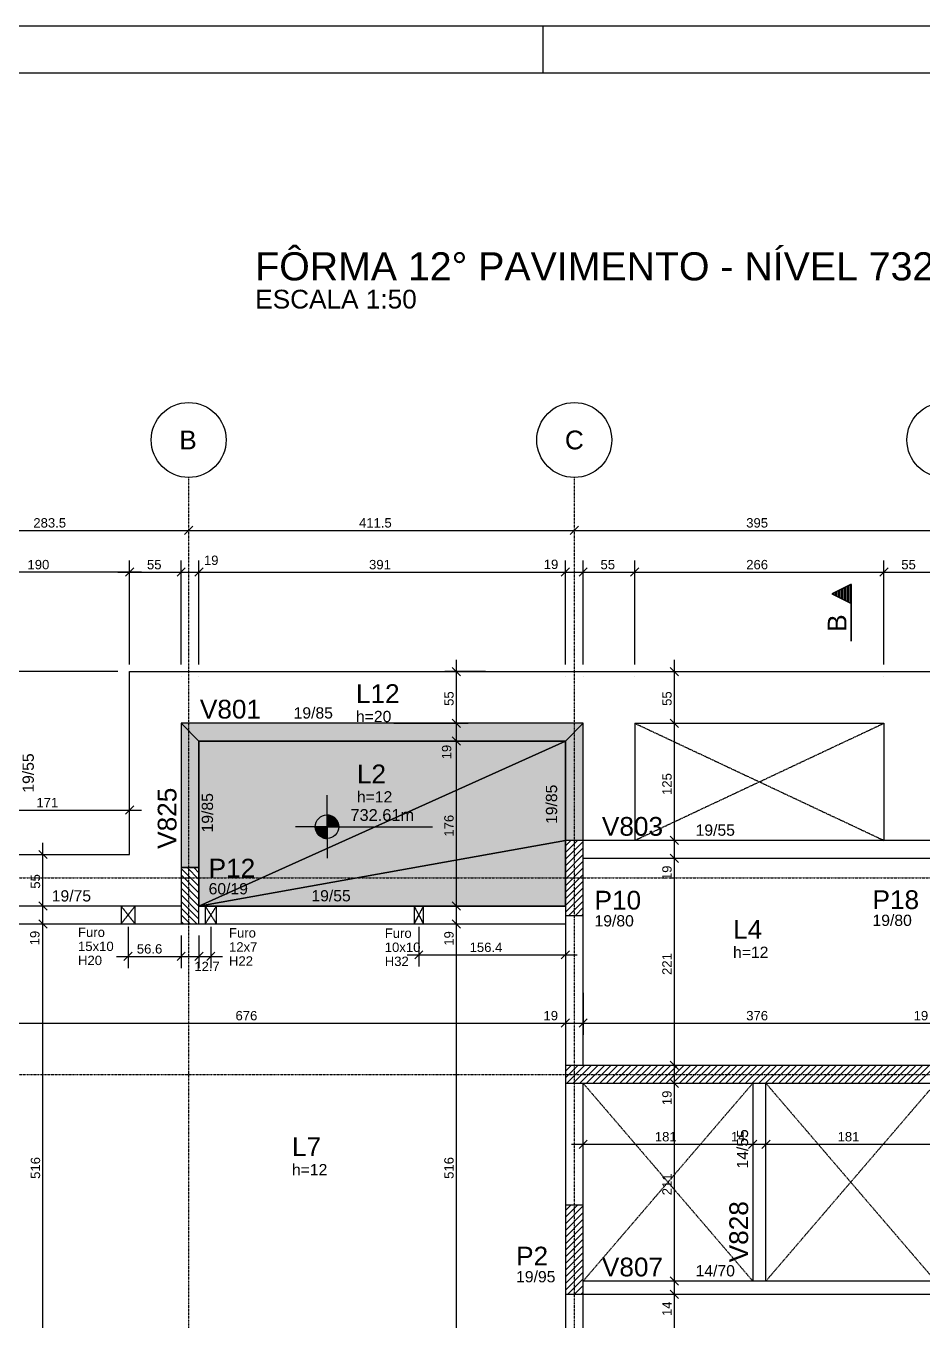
# Model space of a CAD drawing. Extents: x 37185 to 43130, y -8131 to -3926.
# Drawn here: x 38280 to 39238, y -5308 to -3926 of the extents above; entities that cross this region are included whole.
import ezdxf

# ---------------------------------------------------------------- set-up
doc = ezdxf.new("R2010")
doc.units = 0
doc.header["$MEASUREMENT"] = 0
doc.linetypes.add('ESTILO_TQS_0001', pattern=[1, 0.7, -0.3])
doc.linetypes.add('ESTILO_TQS_0004', pattern=[1.12, 0.5, -0.2, 0.01, -0.2, 0.01, -0.2])
for name, color, linetype in [('32', 7, 'CONTINUOUS'), ('35', 7, 'CONTINUOUS'), ('37', 4, 'CONTINUOUS'), ('39', 74, 'CONTINUOUS'), ('42', 3, 'CONTINUOUS'), ('43', 3, 'CONTINUOUS'), ('44', 3, 'CONTINUOUS'), ('45', 2, 'CONTINUOUS'), ('46', 2, 'CONTINUOUS'), ('47', 2, 'CONTINUOUS'), ('50', 5, 'CONTINUOUS'), ('51', 5, 'CONTINUOUS'), ('53', 242, 'CONTINUOUS'), ('54', 242, 'CONTINUOUS'), ('55', 12, 'CONTINUOUS'), ('56', 51, 'CONTINUOUS'), ('57', 131, 'CONTINUOUS'), ('70', 160, 'CONTINUOUS'), ('75', 9, 'CONTINUOUS'), ('79', 12, 'CONTINUOUS'), ('80', 6, 'CONTINUOUS'), ('81', 2, 'CONTINUOUS'), ('82', 252, 'CONTINUOUS'), ('95', 7, 'CONTINUOUS')]:
    doc.layers.add(name, color=color, linetype=linetype)
doc.styles.add('TQS_ARIAL', font='arial.ttf')

msp = doc.modelspace()

# ---------------------------------------------------------------- linework, layer by layer
at = {"layer": '37', "linetype": 'Continuous'}
for points in [[(38445.763, -4670.1), (38445.763, -4824.1)], [(38874.763, -4670.1), (38445.763, -4670.1)], [(38874.763, -4795.1), (38874.763, -4670.1)], [(38464.763, -4824.1), (38464.763, -4689.1)], [(38464.763, -4689.1), (38855.763, -4689.1)], [(38855.763, -4689.1), (38855.763, -4795.1)], [(39250.763, -4795.1), (38874.763, -4795.1)], [(38874.763, -4814.1), (39250.763, -4814.1)], [(38445.763, -4865.1), (38219.763, -4865.1)], [(38855.763, -4865.1), (38464.763, -4865.1)], [(38855.763, -4875.1), (38855.763, -4884.1)], [(38874.763, -5035.1), (38874.763, -4875.1)], [(38210.263, -4884.1), (38445.763, -4884.1)], [(38464.763, -4884.1), (38855.763, -4884.1)], [(38855.763, -4884.1), (38855.763, -5035.1)], [(38855.763, -5054.1), (38855.763, -5184.1)], [(38874.763, -5184.1), (38874.763, -5054.1)], [(39055.763, -5054.1), (39055.763, -5265.1)], [(39069.763, -5265.1), (39069.763, -5054.1)], [(39055.763, -5265.1), (38874.763, -5265.1)], [(39069.763, -5265.1), (39055.763, -5265.1)], [(39250.763, -5265.1), (39069.763, -5265.1)], [(38855.763, -5279.1), (38855.763, -5400.101)], [(38874.763, -5409.601), (38874.763, -5279.1)], [(38874.763, -5279.1), (39062.763, -5279.1)], [(39062.763, -5279.1), (39250.763, -5279.1)]]:
    msp.add_lwpolyline(points, dxfattribs=at)
at = {"layer": '39', "linetype": 'Continuous'}
for p, q in [((38855.763, -4808.029), (38868.691, -4795.1)), ((38855.763, -4800.958), (38861.62, -4795.1)), ((38855.763, -4815.1), (38874.763, -4796.1)), ((38855.763, -4822.171), (38874.763, -4803.171)), ((38855.763, -4829.242), (38874.763, -4810.242)), ((38855.763, -4836.313), (38874.763, -4817.313)), ((38445.763, -4824.882), (38464.763, -4843.882)), ((38445.763, -4831.953), (38464.763, -4850.953)), ((38452.052, -4824.1), (38464.763, -4836.811)), ((38459.123, -4824.1), (38464.763, -4829.74)), ((38855.763, -4843.384), (38874.763, -4824.384)), ((38855.763, -4850.455), (38874.763, -4831.455)), ((38445.763, -4839.024), (38464.763, -4858.024)), ((38445.763, -4846.095), (38464.763, -4865.095)), ((38855.763, -4857.526), (38874.763, -4838.526)), ((38855.763, -4864.597), (38874.763, -4845.597)), ((38445.763, -4853.166), (38464.763, -4872.166)), ((38445.763, -4860.237), (38464.763, -4879.237)), ((38855.763, -4871.668), (38874.763, -4852.668)), ((38859.402, -4875.1), (38874.763, -4859.739)), ((38445.763, -4867.308), (38462.555, -4884.1)), ((38445.763, -4874.379), (38455.484, -4884.1)), ((38866.473, -4875.1), (38874.763, -4866.81)), ((38873.544, -4875.1), (38874.763, -4873.882)), ((38445.763, -4881.451), (38448.413, -4884.1)), ((38855.763, -5048.445), (38869.108, -5035.1)), ((38855.763, -5041.374), (38862.037, -5035.1)), ((38857.179, -5054.1), (38876.179, -5035.1)), ((38864.25, -5054.1), (38883.25, -5035.1)), ((38871.321, -5054.1), (38890.321, -5035.1)), ((38878.392, -5054.1), (38897.392, -5035.1)), ((38885.463, -5054.1), (38904.463, -5035.1)), ((38892.534, -5054.1), (38911.534, -5035.1)), ((38899.605, -5054.1), (38918.605, -5035.1)), ((38906.676, -5054.1), (38925.676, -5035.1)), ((38913.747, -5054.1), (38932.747, -5035.1)), ((38920.818, -5054.1), (38939.818, -5035.1)), ((38927.889, -5054.1), (38946.889, -5035.1)), ((38934.961, -5054.1), (38953.961, -5035.1)), ((38942.032, -5054.1), (38961.032, -5035.1)), ((38949.103, -5054.1), (38968.103, -5035.1)), ((38956.174, -5054.1), (38975.174, -5035.1)), ((38963.245, -5054.1), (38982.245, -5035.1)), ((38970.316, -5054.1), (38989.316, -5035.1)), ((38977.387, -5054.1), (38996.387, -5035.1)), ((38984.458, -5054.1), (39003.458, -5035.1)), ((38991.529, -5054.1), (39010.529, -5035.1)), ((38998.6, -5054.1), (39017.6, -5035.1)), ((39005.671, -5054.1), (39024.671, -5035.1)), ((39012.742, -5054.1), (39031.742, -5035.1)), ((39019.813, -5054.1), (39038.813, -5035.1)), ((39026.884, -5054.1), (39045.884, -5035.1)), ((39033.955, -5054.1), (39052.955, -5035.1)), ((39041.027, -5054.1), (39060.027, -5035.1)), ((39048.098, -5054.1), (39067.098, -5035.1)), ((39055.169, -5054.1), (39074.169, -5035.1)), ((39062.24, -5054.1), (39081.24, -5035.1)), ((39069.311, -5054.1), (39088.311, -5035.1)), ((39076.382, -5054.1), (39095.382, -5035.1)), ((39083.453, -5054.1), (39102.453, -5035.1)), ((39090.524, -5054.1), (39109.524, -5035.1)), ((39097.595, -5054.1), (39116.595, -5035.1)), ((39104.666, -5054.1), (39123.666, -5035.1)), ((39111.737, -5054.1), (39130.737, -5035.1)), ((39118.808, -5054.1), (39137.808, -5035.1)), ((39125.879, -5054.1), (39144.879, -5035.1)), ((39132.95, -5054.1), (39151.95, -5035.1)), ((39140.021, -5054.1), (39159.021, -5035.1)), ((39147.093, -5054.1), (39166.093, -5035.1)), ((39154.164, -5054.1), (39173.164, -5035.1)), ((39161.235, -5054.1), (39180.235, -5035.1)), ((39168.306, -5054.1), (39187.306, -5035.1)), ((39175.377, -5054.1), (39194.377, -5035.1)), ((39182.448, -5054.1), (39201.448, -5035.1)), ((39189.519, -5054.1), (39208.519, -5035.1)), ((39196.59, -5054.1), (39215.59, -5035.1)), ((39203.661, -5054.1), (39222.661, -5035.1)), ((39210.732, -5054.1), (39229.732, -5035.1)), ((39217.803, -5054.1), (39236.803, -5035.1)), ((39224.874, -5054.1), (39243.874, -5035.1)), ((39231.945, -5054.1), (39250.945, -5035.1)), ((38855.763, -5196.937), (38868.6, -5184.1)), ((38855.763, -5189.866), (38861.529, -5184.1)), ((38855.763, -5204.009), (38874.763, -5185.009)), ((38855.763, -5211.08), (38874.763, -5192.08)), ((38855.763, -5218.151), (38874.763, -5199.151)), ((38855.763, -5225.222), (38874.763, -5206.222)), ((38855.763, -5232.293), (38874.763, -5213.293)), ((38855.763, -5239.364), (38874.763, -5220.364)), ((38855.763, -5246.435), (38874.763, -5227.435)), ((38855.763, -5253.506), (38874.763, -5234.506)), ((38855.763, -5260.577), (38874.763, -5241.577)), ((38855.763, -5267.648), (38874.763, -5248.648)), ((38855.763, -5274.719), (38874.763, -5255.719)), ((38858.453, -5279.1), (38874.763, -5262.79)), ((38865.524, -5279.1), (38874.763, -5269.861)), ((38872.595, -5279.1), (38874.763, -5276.932))]:
    msp.add_line(p, q, dxfattribs=at)
for points in [[(38855.763, -4875.1), (38874.763, -4875.1), (38874.763, -4795.1), (38855.763, -4795.1), (38855.763, -4875.1)], [(38464.763, -4884.1), (38464.763, -4824.1), (38445.763, -4824.1), (38445.763, -4884.1), (38464.763, -4884.1)], [(39269.763, -5035.1), (38855.763, -5035.1), (38855.763, -5054.1), (39269.763, -5054.1), (39269.763, -5035.1)], [(38855.763, -5279.1), (38874.763, -5279.1), (38874.763, -5184.1), (38855.763, -5184.1), (38855.763, -5279.1)]]:
    msp.add_lwpolyline(points, dxfattribs=at)
at = {"layer": '50', "linetype": 'Continuous'}
for centre in [(38453.763, -4367.98), (38865.263, -4367.98), (39260.263, -4367.98)]:
    msp.add_circle(centre, 40, dxfattribs=at)
at = {"layer": '53', "linetype": 'ESTILO_TQS_0001'}
for points in [[(38389.13, -4874.6), (38381.63, -4884.1), (38396.63, -4884.1), (38389.13, -4874.6), (38396.63, -4884.1), (38396.63, -4865.1), (38389.13, -4874.6), (38396.63, -4865.1), (38381.63, -4865.1), (38389.13, -4874.6), (38381.63, -4865.1), (38381.63, -4884.1), (38389.13, -4874.6)], [(38477.429, -4874.6), (38471.429, -4884.1), (38483.429, -4884.1), (38477.429, -4874.6), (38483.429, -4884.1), (38483.429, -4865.1), (38477.429, -4874.6), (38483.429, -4865.1), (38471.429, -4865.1), (38477.429, -4874.6), (38471.429, -4865.1), (38471.429, -4884.1), (38477.429, -4874.6)], [(38699.393, -4874.6), (38694.393, -4884.1), (38704.393, -4884.1), (38699.393, -4874.6), (38704.393, -4884.1), (38704.393, -4865.1), (38699.393, -4874.6), (38704.393, -4865.1), (38694.393, -4865.1), (38699.393, -4874.6), (38694.393, -4865.1), (38694.393, -4884.1), (38699.393, -4874.6)]]:
    msp.add_lwpolyline(points, dxfattribs=at)
at = {"layer": '55', "linetype": 'Continuous'}
for p, q in [((38601.419, -4780.477), (38601.419, -4746.919)), ((38601.419, -4767.977), (38601.419, -4792.977)), ((38601.419, -4768.585), (38605.252, -4768.585)), ((38601.419, -4769.378), (38607.154, -4769.378)), ((38601.419, -4770.17), (38608.485, -4770.17)), ((38601.419, -4770.963), (38609.527, -4770.963)), ((38601.419, -4771.756), (38610.368, -4771.756)), ((38601.419, -4772.549), (38611.074, -4772.549)), ((38601.419, -4773.342), (38611.683, -4773.342)), ((38601.419, -4774.135), (38612.191, -4774.135)), ((38601.419, -4774.928), (38612.62, -4774.928)), ((38601.419, -4775.72), (38612.979, -4775.72)), ((38601.419, -4776.513), (38613.274, -4776.513)), ((38601.419, -4777.306), (38613.51, -4777.306)), ((38601.419, -4778.099), (38613.691, -4778.099)), ((38601.419, -4778.892), (38613.818, -4778.892)), ((38601.419, -4779.685), (38613.894, -4779.685)), ((38601.419, -4780.477), (38567.861, -4780.477)), ((38588.919, -4780.477), (38613.919, -4780.477)), ((38601.419, -4781.27), (38588.919, -4781.27)), ((38601.419, -4782.063), (38589.02, -4782.063)), ((38601.419, -4782.856), (38589.148, -4782.856)), ((38601.419, -4783.649), (38589.328, -4783.649)), ((38601.419, -4784.442), (38589.565, -4784.442)), ((38601.419, -4785.234), (38589.86, -4785.234)), ((38601.419, -4786.027), (38590.219, -4786.027)), ((38601.419, -4786.82), (38590.648, -4786.82)), ((38601.419, -4787.613), (38591.156, -4787.613)), ((38601.419, -4788.406), (38591.756, -4788.406)), ((38601.419, -4789.199), (38592.464, -4789.199)), ((38601.419, -4789.992), (38593.312, -4789.992)), ((38601.419, -4790.784), (38594.347, -4790.784)), ((38601.419, -4791.577), (38595.671, -4791.577)), ((38601.419, -4792.37), (38597.57, -4792.37)), ((38601.419, -4780.477), (38713.919, -4780.477)), ((38601.419, -4780.477), (38601.419, -4814.036))]:
    msp.add_line(p, q, dxfattribs=at)
msp.add_circle((38601.419, -4780.477), 12.5, dxfattribs=at)
at = {"layer": '56', "linetype": 'Continuous'}
for points in [[(38464.763, -4689.1), (38445.763, -4670.1), (38445.763, -4824), (38464.763, -4824), (38464.763, -4689.1)], [(38464.763, -4689.1), (38855.763, -4689.1), (38874.763, -4670.1), (38445.763, -4670.1), (38464.763, -4689.1)], [(38874.763, -4670.1), (38855.763, -4689.1), (38855.763, -4795), (38874.763, -4795), (38874.763, -4670.1)]]:
    msp.add_lwpolyline(points, dxfattribs=at)
for points in [[(38464.763, -4689.1), (38445.763, -4670.1), (38445.763, -4824)], [(38464.763, -4689.1), (38874.763, -4670.1), (38445.763, -4670.1)], [(38464.763, -4689.1), (38445.763, -4670.1), (38464.763, -4689.1)], [(38464.763, -4689.1), (38855.763, -4689.1), (38874.763, -4670.1)], [(38874.763, -4670.1), (38855.763, -4689.1), (38855.763, -4795)], [(38874.763, -4670.1), (38855.763, -4795), (38874.763, -4795)], [(38874.763, -4670.1), (38874.763, -4795), (38874.763, -4670.1)], [(38464.763, -4689.1), (38445.763, -4824), (38464.763, -4824)], [(38464.763, -4689.1), (38464.763, -4824), (38464.763, -4689.1)]]:
    msp.add_solid(points, dxfattribs=at)
at = {"layer": '57', "linetype": 'Continuous'}
for points in [[(38464.763, -4865.1), (38855.763, -4795.1), (38855.763, -4689.1), (38464.763, -4865.1)], [(38464.763, -4865.1), (38855.763, -4689.1), (38464.763, -4689.1), (38464.763, -4865.1)], [(38464.763, -4865.1), (38464.763, -4689.1), (38464.763, -4824.1), (38464.763, -4865.1)], [(38464.763, -4865.1), (38855.763, -4865.1), (38855.763, -4795.1), (38464.763, -4865.1)], [(38464.763, -4865.1), (38464.763, -4824.1), (38464.763, -4865.1)]]:
    msp.add_lwpolyline(points, dxfattribs=at)
for points in [[(38464.763, -4865.1), (38855.763, -4795.1), (38855.763, -4689.1)], [(38464.763, -4865.1), (38855.763, -4689.1), (38464.763, -4865.1)], [(38464.763, -4865.1), (38855.763, -4689.1), (38464.763, -4689.1)], [(38464.763, -4865.1), (38464.763, -4689.1), (38464.763, -4865.1)], [(38464.763, -4865.1), (38464.763, -4689.1), (38464.763, -4824.1)], [(38464.763, -4865.1), (38855.763, -4865.1), (38855.763, -4795.1)], [(38464.763, -4865.1), (38855.763, -4795.1), (38464.763, -4865.1)], [(38464.763, -4865.1), (38464.763, -4824.1), (38464.763, -4865.1)]]:
    msp.add_solid(points, dxfattribs=at)
at = {"layer": '70', "linetype": 'ESTILO_TQS_0004'}
for p, q in [((38453.763, -4407.98), (38453.763, -6341.477)), ((38865.263, -4407.98), (38865.263, -6341.477)), ((37864.905, -4835.1), (40200.085, -4835.1)), ((37864.905, -5044.6), (40200.085, -5044.6))]:
    msp.add_line(p, q, dxfattribs=at)
at = {"layer": '75', "linetype": 'Continuous'}
for p, q in [((38449.344, -4468.796), (38458.182, -4459.958)), ((38449.344, -4468.796), (38458.182, -4459.958)), ((38860.844, -4468.796), (38869.682, -4459.958)), ((38860.844, -4468.796), (38869.682, -4459.958)), ((38157.763, -4464.377), (38466.263, -4464.377)), ((38441.263, -4464.377), (38877.763, -4464.377)), ((38453.763, -4464.377), (38453.763, -4464.377)), ((38453.763, -4464.377), (38453.763, -4464.377)), ((38852.763, -4464.377), (39272.763, -4464.377)), ((38865.263, -4464.377), (38865.263, -4464.377)), ((38865.263, -4464.377), (38865.263, -4464.377)), ((38390.763, -4607.6), (38390.763, -4496.415)), ((38390.763, -4602.6), (38390.763, -4496.415)), ((38445.763, -4607.6), (38445.763, -4496.415)), ((38445.763, -4607.6), (38445.763, -4496.415)), ((38464.763, -4607.6), (38464.763, -4496.415)), ((38464.763, -4607.6), (38464.763, -4496.415)), ((38855.763, -4607.6), (38855.763, -4496.415)), ((38855.763, -4607.6), (38855.763, -4496.415)), ((38874.763, -4607.6), (38874.763, -4496.415)), ((38874.763, -4607.6), (38874.763, -4496.415)), ((38929.763, -4607.6), (38929.763, -4496.415)), ((38929.763, -4607.6), (38929.763, -4496.415)), ((39195.763, -4607.6), (39195.763, -4496.415)), ((39195.763, -4607.6), (39195.763, -4496.415)), ((38403.263, -4508.915), (38188.263, -4508.915)), ((38378.263, -4508.915), (38458.263, -4508.915)), ((38386.344, -4513.334), (38395.182, -4504.495)), ((38395.182, -4504.495), (38386.344, -4513.334)), ((38433.263, -4508.915), (38477.263, -4508.915)), ((38441.344, -4513.334), (38450.182, -4504.495)), ((38441.344, -4513.334), (38450.182, -4504.495)), ((38452.263, -4508.915), (38868.263, -4508.915)), ((38460.344, -4513.334), (38469.182, -4504.495)), ((38460.344, -4513.334), (38469.182, -4504.495)), ((38843.263, -4508.915), (38887.263, -4508.915)), ((38851.344, -4513.334), (38860.182, -4504.495)), ((38851.344, -4513.334), (38860.182, -4504.495)), ((38862.263, -4508.915), (38942.263, -4508.915)), ((38870.344, -4513.334), (38879.182, -4504.495)), ((38870.344, -4513.334), (38879.182, -4504.495)), ((38917.263, -4508.915), (39208.263, -4508.915)), ((38925.344, -4513.334), (38934.182, -4504.495)), ((38925.344, -4513.334), (38934.182, -4504.495)), ((39183.263, -4508.915), (39263.263, -4508.915)), ((39191.344, -4513.334), (39200.182, -4504.495)), ((39191.344, -4513.334), (39200.182, -4504.495)), ((39160.778, -4521.83), (39140.036, -4532.201)), ((39160.691, -4521.971), (39140.231, -4532.201)), ((39143.227, -4530.703), (39143.227, -4533.698)), ((39144.823, -4529.905), (39144.823, -4534.496)), ((39146.418, -4529.107), (39146.418, -4535.294)), ((39148.014, -4528.309), (39148.014, -4536.092)), ((39149.619, -4527.507), (39149.609, -4536.89)), ((39151.205, -4526.714), (39151.205, -4537.687)), ((39152.8, -4525.916), (39152.8, -4538.485)), ((39154.396, -4525.118), (39154.396, -4539.283)), ((39155.991, -4524.321), (39155.991, -4540.081)), ((39157.587, -4523.523), (39157.587, -4540.878)), ((39159.182, -4522.725), (39159.182, -4541.676)), ((39160.691, -4521.971), (39160.691, -4582.628)), ((39160.778, -4582.628), (39160.778, -4521.83)), ((39140.036, -4532.201), (39160.691, -4542.528)), ((39140.231, -4532.201), (39160.691, -4542.43)), ((39141.632, -4531.5), (39141.632, -4532.901)), ((38743.92, -4619.52), (38735.081, -4610.681)), ((38739.5, -4682.6), (38739.5, -4602.6)), ((38976.585, -4619.52), (38967.746, -4610.681)), ((38972.166, -4682.6), (38972.166, -4602.6)), ((38378.263, -4615.1), (37885.373, -4615.1)), ((38378.263, -4615.1), (37957.776, -4615.1)), ((38390.763, -4615.1), (38390.763, -4615.1)), ((38390.763, -4615.1), (38390.763, -4615.1)), ((38390.763, -4615.1), (38390.763, -4615.1)), ((38390.763, -4620.1), (38390.763, -4620.1)), ((38445.763, -4620.1), (38445.763, -4620.1)), ((38445.763, -4620.1), (38445.763, -4620.1)), ((38464.763, -4620.1), (38464.763, -4620.1)), ((38464.763, -4620.1), (38464.763, -4620.1)), ((38770.612, -4615.1), (38727, -4615.1)), ((38783.112, -4615.1), (38783.112, -4615.1)), ((38855.763, -4620.1), (38855.763, -4620.1)), ((38855.763, -4620.1), (38855.763, -4620.1)), ((38874.763, -4620.1), (38874.763, -4620.1)), ((38874.763, -4620.1), (38874.763, -4620.1)), ((38929.763, -4620.1), (38929.763, -4620.1)), ((38929.763, -4620.1), (38929.763, -4620.1)), ((38972.166, -4615.1), (38972.166, -4615.1)), ((39195.763, -4620.1), (39195.763, -4620.1)), ((39195.763, -4620.1), (39195.763, -4620.1)), ((38743.92, -4674.52), (38735.081, -4665.681)), ((38743.92, -4674.52), (38735.081, -4665.681)), ((38739.5, -4701.6), (38739.5, -4657.6)), ((38976.585, -4674.52), (38967.746, -4665.681)), ((38976.585, -4674.52), (38967.746, -4665.681)), ((38972.166, -4807.6), (38972.166, -4657.6)), ((38660.263, -4670.1), (38660.263, -4670.1)), ((38672.763, -4670.1), (38752, -4670.1)), ((38754.087, -4670.1), (38727, -4670.1)), ((38739.5, -4877.6), (38739.5, -4676.6)), ((38766.587, -4670.1), (38766.587, -4670.1)), ((38972.166, -4670.1), (38972.166, -4670.1)), ((38972.166, -4670.1), (38972.166, -4670.1)), ((38660.263, -4689.1), (38660.263, -4689.1)), ((38660.263, -4689.1), (38660.263, -4689.1)), ((38672.763, -4689.1), (38752, -4689.1)), ((38672.763, -4689.1), (38752, -4689.1)), ((38743.92, -4693.52), (38735.081, -4684.681)), ((38743.92, -4693.52), (38735.081, -4684.681)), ((38390.763, -4761.15), (38390.763, -4750.237)), ((38207.263, -4762.737), (38403.263, -4762.737)), ((38386.344, -4767.157), (38395.182, -4758.318)), ((38390.763, -4773.65), (38390.763, -4773.65)), ((38976.585, -4799.52), (38967.746, -4790.681)), ((38976.585, -4799.52), (38967.746, -4790.681)), ((38972.166, -4826.6), (38972.166, -4782.6)), ((38302.682, -4814.52), (38293.844, -4805.681)), ((38298.263, -4877.6), (38298.263, -4797.6)), ((38972.166, -4795.1), (38972.166, -4795.1)), ((38972.166, -4795.1), (38972.166, -4795.1)), ((38972.166, -5047.6), (38972.166, -4801.6)), ((38298.263, -4810.1), (38298.263, -4810.1)), ((38976.585, -4818.52), (38967.746, -4809.681)), ((38976.585, -4818.52), (38967.746, -4809.681)), ((38972.166, -4814.1), (38972.166, -4814.1)), ((38972.166, -4814.1), (38972.166, -4814.1)), ((38302.682, -4869.52), (38293.844, -4860.681)), ((38302.682, -4869.52), (38293.844, -4860.681)), ((38298.263, -4896.6), (38298.263, -4852.6)), ((38743.92, -4869.52), (38735.081, -4860.681)), ((38743.92, -4869.52), (38735.081, -4860.681)), ((38739.5, -4896.6), (38739.5, -4852.6)), ((38298.263, -4865.1), (38298.263, -4865.1)), ((38298.263, -4865.1), (38298.263, -4865.1)), ((38298.263, -5412.601), (38298.263, -4871.6)), ((38389.13, -4874.6), (38389.13, -4874.6)), ((38477.429, -4874.6), (38477.429, -4874.6)), ((38660.263, -4865.1), (38660.263, -4865.1)), ((38660.263, -4865.1), (38660.263, -4865.1)), ((38672.763, -4865.1), (38752, -4865.1)), ((38672.763, -4865.1), (38752, -4865.1)), ((38699.393, -4874.6), (38699.393, -4874.6)), ((38739.5, -5412.601), (38739.5, -4871.6)), ((38302.682, -4888.52), (38293.844, -4879.681)), ((38302.682, -4888.52), (38293.844, -4879.681)), ((38298.263, -4884.1), (38298.263, -4884.1)), ((38298.263, -4884.1), (38298.263, -4884.1)), ((38389.13, -4887.1), (38389.13, -4931.285)), ((38445.763, -4884.1), (38445.763, -4884.1)), ((38464.763, -4884.1), (38464.763, -4884.1)), ((38477.429, -4887.1), (38477.429, -4931.285)), ((38660.263, -4884.1), (38660.263, -4884.1)), ((38660.263, -4884.1), (38660.263, -4884.1)), ((38672.763, -4884.1), (38752, -4884.1)), ((38672.763, -4884.1), (38752, -4884.1)), ((38699.393, -4887.1), (38699.393, -4929.64)), ((38743.92, -4888.52), (38735.081, -4879.681)), ((38743.92, -4888.52), (38735.081, -4879.681)), ((38445.763, -4896.6), (38445.763, -4931.285)), ((38464.763, -4896.6), (38464.763, -4931.285)), ((38384.71, -4923.204), (38393.549, -4914.365)), ((38441.344, -4923.204), (38450.182, -4914.365)), ((38460.344, -4923.204), (38469.182, -4914.365)), ((38473.009, -4923.204), (38481.848, -4914.365)), ((38686.893, -4917.14), (38868.263, -4917.14)), ((38694.973, -4921.559), (38703.812, -4912.72)), ((38851.344, -4921.559), (38860.182, -4912.72)), ((38855.763, -4906.994), (38855.763, -4906.994)), ((38376.63, -4918.785), (38458.263, -4918.785)), ((38452.263, -4918.785), (38489.929, -4918.785)), ((38855.763, -4919.494), (38855.763, -4929.64)), ((38855.763, -4945.1), (38855.763, -4945.1)), ((38855.763, -4945.1), (38855.763, -4945.1)), ((38874.763, -4945.1), (38874.763, -4945.1)), ((38874.763, -4945.1), (38874.763, -4945.1)), ((38855.763, -4957.6), (38855.763, -5002.48)), ((38855.763, -4957.6), (38855.763, -5002.48)), ((38874.763, -4957.6), (38874.763, -5002.48)), ((38874.763, -4957.6), (38874.763, -5002.48)), ((38851.344, -4994.4), (38860.182, -4985.561)), ((38851.344, -4994.4), (38860.182, -4985.561)), ((38870.344, -4994.4), (38879.182, -4985.561)), ((38870.344, -4994.4), (38879.182, -4985.561)), ((38167.263, -4989.98), (38868.263, -4989.98)), ((38843.263, -4989.98), (38887.263, -4989.98)), ((38862.263, -4989.98), (39263.263, -4989.98)), ((38972.166, -5066.6), (38972.166, -5022.6)), ((38976.585, -5039.52), (38967.746, -5030.681)), ((38976.585, -5039.52), (38967.746, -5030.681)), ((38972.166, -5035.1), (38972.166, -5035.1)), ((38972.166, -5035.1), (38972.166, -5035.1)), ((38972.166, -5277.6), (38972.166, -5041.6)), ((38976.585, -5058.52), (38967.746, -5049.681)), ((38976.585, -5058.52), (38967.746, -5049.681)), ((38972.166, -5054.1), (38972.166, -5054.1)), ((38972.166, -5054.1), (38972.166, -5054.1)), ((38862.263, -5119.1), (39068.263, -5119.1)), ((38870.344, -5123.52), (38879.182, -5114.681)), ((38874.763, -5119.1), (38874.763, -5119.1)), ((39043.263, -5119.1), (39082.263, -5119.1)), ((39051.344, -5123.52), (39060.182, -5114.681)), ((39051.344, -5123.52), (39060.182, -5114.681)), ((39055.763, -5119.1), (39055.763, -5119.1)), ((39055.763, -5119.1), (39055.763, -5119.1)), ((39057.263, -5119.1), (39263.263, -5119.1)), ((39065.344, -5123.52), (39074.182, -5114.681)), ((39065.344, -5123.52), (39074.182, -5114.681)), ((39069.763, -5119.1), (39069.763, -5119.1)), ((39069.763, -5119.1), (39069.763, -5119.1)), ((38976.585, -5269.52), (38967.746, -5260.681)), ((38976.585, -5269.52), (38967.746, -5260.681)), ((38972.166, -5291.6), (38972.166, -5252.6)), ((38976.585, -5283.52), (38967.746, -5274.681)), ((38976.585, -5283.52), (38967.746, -5274.681)), ((38972.166, -5265.1), (38972.166, -5265.1)), ((38972.166, -5265.1), (38972.166, -5265.1)), ((38972.166, -5552.627), (38972.166, -5266.6)), ((38972.166, -5279.1), (38972.166, -5279.1)), ((38972.166, -5279.1), (38972.166, -5279.1))]:
    msp.add_line(p, q, dxfattribs=at)
at = {"layer": '79', "linetype": 'Continuous'}
for points in [[(39160.691, -4521.971), (39140.231, -4532.201), (39160.691, -4542.43), (39160.691, -4521.971)], [(38601.419, -4767.977), (38601.419, -4780.477), (38613.919, -4780.477), (38613.911, -4780.022), (38613.857, -4779.234), (38613.753, -4778.444), (38613.589, -4777.623), (38613.393, -4776.887), (38613.114, -4776.064), (38612.779, -4775.261), (38612.4, -4774.504), (38611.926, -4773.705), (38611.348, -4772.884), (38610.648, -4772.047), (38610.056, -4771.441), (38609.265, -4770.746), (38608.723, -4770.333), (38608.138, -4769.937), (38607.432, -4769.518), (38606.727, -4769.16), (38605.645, -4768.713), (38604.655, -4768.404), (38603.864, -4768.219), (38602.899, -4768.065), (38602.119, -4767.997), (38601.419, -4767.977)], [(38601.419, -4792.977), (38601.419, -4780.477), (38588.919, -4780.477), (38588.928, -4780.933), (38588.981, -4781.721), (38589.086, -4782.511), (38589.25, -4783.332), (38589.446, -4784.068), (38589.725, -4784.891), (38590.06, -4785.694), (38590.439, -4786.451), (38590.913, -4787.25), (38591.49, -4788.071), (38592.19, -4788.908), (38592.782, -4789.514), (38593.574, -4790.209), (38594.115, -4790.621), (38594.7, -4791.018), (38595.407, -4791.436), (38596.112, -4791.795), (38597.194, -4792.242), (38598.183, -4792.551), (38598.975, -4792.736), (38599.94, -4792.89), (38600.72, -4792.958), (38601.419, -4792.977)]]:
    msp.add_lwpolyline(points, dxfattribs=at)
at = {"layer": '80', "linetype": 'Continuous'}
for p, q in [((38390.763, -4810.1), (38390.763, -4615.1)), ((38390.763, -4615.1), (39734.763, -4615.1)), ((38929.763, -4670.1), (38929.763, -4795.1)), ((38929.763, -4670.1), (39195.763, -4670.1)), ((39195.763, -4670.1), (39195.763, -4795.1)), ((38219.763, -4810.1), (38390.763, -4810.1))]:
    msp.add_line(p, q, dxfattribs=at)
at = {"layer": '81', "linetype": 'ESTILO_TQS_0001'}
for p, q in [((38929.763, -4795.1), (39195.763, -4670.1)), ((38929.763, -4670.1), (39195.763, -4795.1)), ((38874.763, -5265.1), (39055.763, -5054.1)), ((38874.763, -5054.1), (39055.763, -5265.1)), ((39069.763, -5265.1), (39250.763, -5054.1)), ((39069.763, -5054.1), (39250.763, -5265.1))]:
    msp.add_line(p, q, dxfattribs=at)
at = {"layer": '82', "linetype": 'Continuous'}
for p, q in [((38865.263, -4835.1), (38865.263, -4835.1)), ((38455.263, -4854.1), (38455.263, -4854.1)), ((39062.763, -5044.6), (39062.763, -5044.6)), ((38865.263, -5231.6), (38865.263, -5231.6))]:
    msp.add_line(p, q, dxfattribs=at)
at = {"layer": '95', "linetype": 'Continuous'}
for p, q in [((37184.545, -3926.33), (43129.545, -3926.33)), ((38832.045, -3976.33), (38832.045, -3926.33)), ((37309.545, -3976.33), (43079.545, -3976.33))]:
    msp.add_line(p, q, dxfattribs=at)

# ---------------------------------------------------------------- texts
at = {"layer": '32', "linetype": 'Continuous', "style": 'TQS_ARIAL'}
msp.add_text('FÔRMA 12° PAVIMENTO - NÍVEL 732,71m', height=30, dxfattribs=at).set_placement((38524.809, -4197.763))
at = {"layer": '35', "linetype": 'Continuous', "style": 'TQS_ARIAL'}
msp.add_text('ESCALA 1:50', height=20, dxfattribs=at).set_placement((38524.809, -4227.763))
at = {"layer": '42', "linetype": 'Continuous', "style": 'TQS_ARIAL'}
for s, p in [('V801', (38465.763, -4665.1)), ('V803', (38894.763, -4790.1)), ('V807', (38894.763, -5260.1))]:
    msp.add_text(s, height=20, dxfattribs=at).set_placement(p)
for s, p in [('V825', (38440.763, -4804.1)), ('V828', (39050.763, -5245.1))]:
    msp.add_text(s, height=20, rotation=90, dxfattribs=at).set_placement(p)
at = {"layer": '43', "linetype": 'Continuous', "style": 'TQS_ARIAL'}
for s, p in [('P12', (38475.065, -4834.653)), ('P10', (38886.89, -4868.841)), ('P18', (39183.543, -4868.309)), ('P2', (38803.202, -5248.444))]:
    msp.add_text(s, height=20, dxfattribs=at).set_placement(p)
at = {"layer": '44', "linetype": 'Continuous', "style": 'TQS_ARIAL'}
for s, p in [('L12', (38632.283, -4648.486)), ('L2', (38633.321, -4734.189)), ('L4', (39034.711, -4899.982)), ('L7', (38563.994, -5131.864))]:
    msp.add_text(s, height=20, dxfattribs=at).set_placement(p)
at = {"layer": '45', "linetype": 'Continuous', "style": 'TQS_ARIAL'}
for s, p in [('19/85', (38565.763, -4665.1)), ('19/55', (38994.763, -4790.1)), ('19/75', (38307.659, -4860.242)), ('19/55', (38584.763, -4860.1)), ('14/70', (38994.763, -5260.1))]:
    msp.add_text(s, height=12, dxfattribs=at).set_placement(p)
for s, p in [('19/55', (38288.502, -4744.188)), ('19/85', (38846.982, -4777.562)), ('19/85', (38479.763, -4786.6)), ('14/55', (39050.763, -5145.1))]:
    msp.add_text(s, height=12, rotation=90, dxfattribs=at).set_placement(p)
at = {"layer": '46', "linetype": 'Continuous', "style": 'TQS_ARIAL'}
for s, p in [('60/19', (38475.065, -4852.653)), ('19/80', (38886.89, -4886.841)), ('19/80', (39183.543, -4886.309)), ('19/95', (38803.202, -5266.444))]:
    msp.add_text(s, height=12, dxfattribs=at).set_placement(p)
at = {"layer": '47', "linetype": 'Continuous', "style": 'TQS_ARIAL'}
for s, p in [('h=20', (38632.283, -4668.886)), ('h=12', (38633.321, -4754.589)), ('h=12', (39034.711, -4920.382)), ('h=12', (38563.994, -5152.264))]:
    msp.add_text(s, height=12, dxfattribs=at).set_placement(p)
at = {"layer": '51', "linetype": 'Continuous', "style": 'TQS_ARIAL'}
for s, p in [('B', (38443.763, -4377.98)), ('C', (38855.263, -4377.98))]:
    msp.add_text(s, height=20, dxfattribs=at).set_placement(p)
at = {"layer": '54', "linetype": 'Continuous', "style": 'TQS_ARIAL'}
for s, p in [('Furo', (38335.693, -4898.051)), ('Furo', (38496.812, -4898.68)), ('Furo', (38663.031, -4899.019)), ('15x10', (38335.693, -4913.051)), ('12x7', (38496.812, -4913.68)), ('10x10', (38663.031, -4914.019)), ('H20', (38335.693, -4928.051)), ('H22', (38496.812, -4928.68)), ('H32', (38663.031, -4929.019))]:
    msp.add_text(s, height=10, dxfattribs=at).set_placement(p)
at = {"layer": '55', "linetype": 'Continuous', "style": 'TQS_ARIAL'}
msp.add_text('732.61m', height=12.5, dxfattribs=at).set_placement((38626.419, -4774.227))
at = {"layer": '75', "linetype": 'Continuous', "style": 'TQS_ARIAL'}
for s, p in [('283.5', (38288.013, -4461.377)), ('411.5', (38635.513, -4461.377)), ('395', (39048.763, -4461.377)), ('190', (38281.763, -4505.915)), ('55', (38409.263, -4505.915)), ('19', (38470.039, -4501.266)), ('391', (38646.263, -4505.915)), ('19', (38832.684, -4505.614)), ('55', (38893.263, -4505.915)), ('266', (39048.763, -4505.915)), ('55', (39214.263, -4505.915)), ('171', (38291.263, -4759.737)), ('156.4', (38753.578, -4914.14)), ('56.6', (38398.446, -4915.785)), ('12.7', (38459.748, -4934.531)), ('676', (38503.763, -4986.98)), ('19', (38832.43, -4986.98)), ('376', (39048.763, -4986.98)), ('19', (39227.43, -4986.98)), ('181', (38951.263, -5116.1)), ('14', (39032.43, -5116.1)), ('181', (39146.263, -5116.1))]:
    msp.add_text(s, height=10, dxfattribs=at).set_placement(p)
for s, height, p in [('B', 20, (39155.778, -4572.628)), ('55', 10, (38736.5, -4651.6)), ('55', 10, (38969.166, -4651.6)), ('19', 10, (38734.005, -4708.687)), ('125', 10, (38969.166, -4746.6)), ('176', 10, (38736.5, -4791.1)), ('55', 10, (38295.263, -4846.6)), ('19', 10, (38969.166, -4837.434)), ('19', 10, (38294.583, -4907.046)), ('19', 10, (38736.5, -4907.434)), ('221', 10, (38969.166, -4938.6)), ('19', 10, (38969.166, -5077.434)), ('516', 10, (38295.263, -5156.1)), ('516', 10, (38736.5, -5156.1)), ('211', 10, (38969.166, -5173.6)), ('14', 10, (38969.166, -5302.434))]:
    msp.add_text(s, height=height, rotation=90, dxfattribs=at).set_placement(p)

doc.saveas('drawing.dxf')
